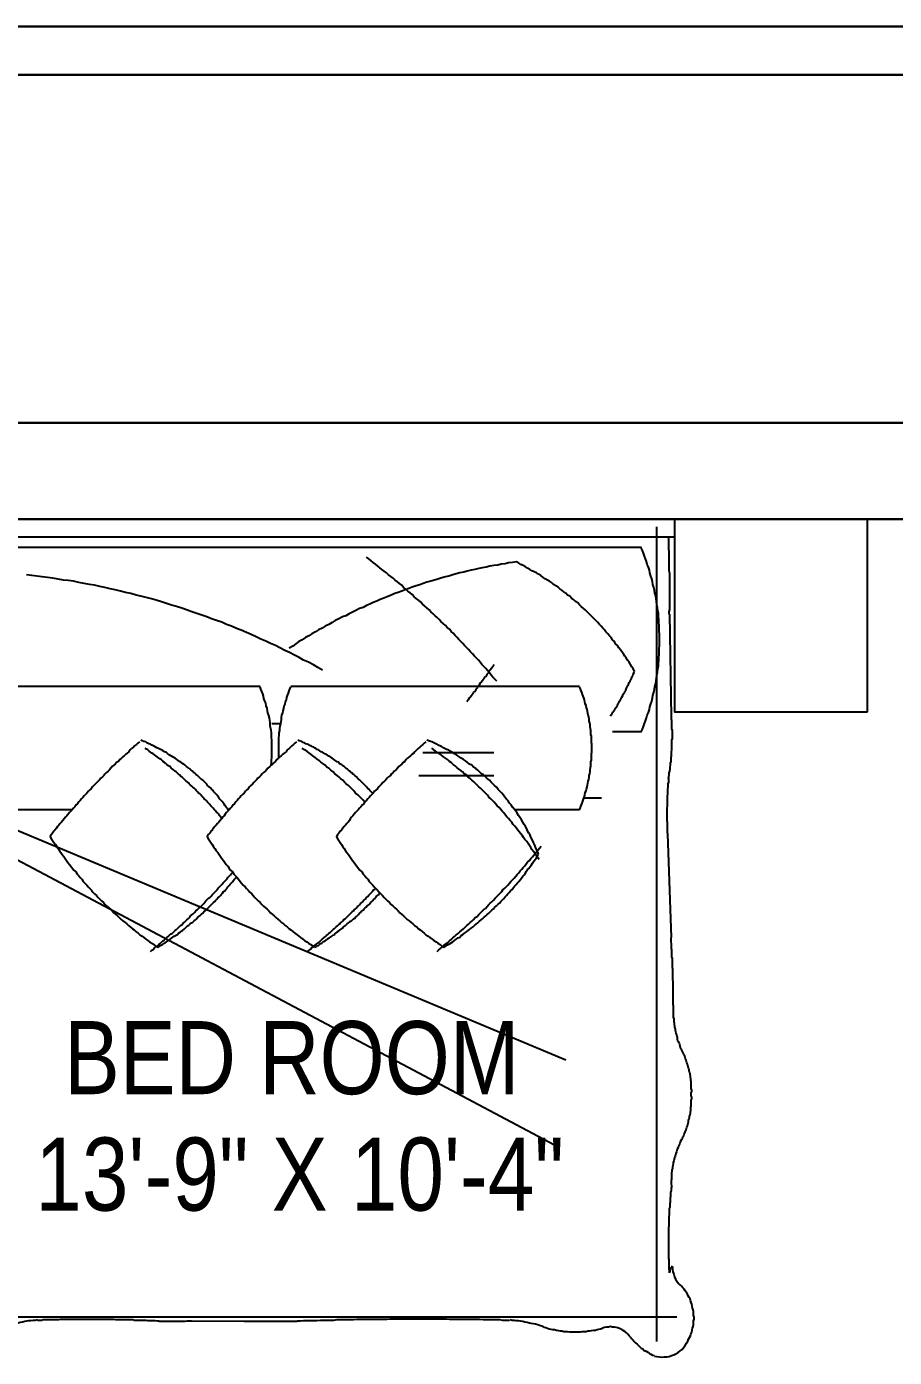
# Model space of a CAD drawing. Extents: x 187966 to 202201, y 659574 to 1343694.
# Drawn here: x 192798.8 to 192879.8, y 665298.1 to 665422.3 of the extents above; entities that cross this region are included whole.
import ezdxf

# ---------------------------------------------------------------- set-up
doc = ezdxf.new("R2010")
doc.units = 0
doc.header["$MEASUREMENT"] = 0
doc.layers.add('A-Wall', color=7, linetype='Continuous', lineweight=30)
doc.layers.add('Text', color=55, linetype='Continuous', lineweight=25)
doc.layers.add('FURN', color=250, linetype='Continuous')
doc.styles.get("Standard").update_dxf_attribs({"font": 'stylu.ttf', "height": 7})

# ---------------------------------------------------------------- blocks, each defined once
blk = doc.blocks.new('BD')
at = {"layer": 'FURN'}
for points in [[(165985.53, 672806.79), (165985.53, 672782.22), (165985.53, 672731.63)], [(166035.21, 672806.42), (166001.6, 672743.05)], [(166036.49, 672806.42), (166009.53, 672741.98)], [(166058.31, 672731.83), (166058.31, 672806.71), (166059.99, 672806.71), (166059.99, 672731.83), (166058.31, 672731.83)], [(166057.36, 672734.91), (166057.36, 672802.15)], [(166032.91, 672797.55), (166032.91, 672788.09)], [(166044.38, 672770.55), (166044.38, 672797.55)], [(165985.24, 672791.34), (165985.2, 672791.55), (165985.2, 672791.75), (165985.16, 672791.96), (165985.16, 672792.16), (165985.12, 672792.37), (165985.08, 672792.53), (165985.03, 672792.74), (165984.99, 672792.94), (165984.95, 672793.15), (165984.91, 672793.35), (165984.87, 672793.52), (165984.83, 672793.72), (165984.79, 672793.93), (165984.71, 672794.13), (165984.66, 672794.3), (165984.58, 672794.5)], [(166045.9, 672764.71), (166046.14, 672765.16), (166046.39, 672765.57), (166046.64, 672766.02), (166046.84, 672766.48), (166047.09, 672766.89), (166047.29, 672767.34), (166047.54, 672767.79), (166047.75, 672768.24), (166047.99, 672768.7), (166048.2, 672769.11), (166048.4, 672769.56), (166048.61, 672770.01), (166048.81, 672770.46), (166049.02, 672770.91), (166049.23, 672771.37), (166049.43, 672771.82), (166049.64, 672772.31), (166049.8, 672772.76), (166050.01, 672773.22), (166050.17, 672773.67), (166050.38, 672774.12), (166050.54, 672774.61), (166050.71, 672775.07), (166050.87, 672775.52), (166051.03, 672775.97), (166051.2, 672776.46), (166051.36, 672776.91), (166051.53, 672777.41), (166051.69, 672777.86), (166051.86, 672778.35), (166051.98, 672778.81), (166052.14, 672779.3), (166052.27, 672779.75), (166052.43, 672780.24), (166052.55, 672780.7), (166052.68, 672781.19), (166052.8, 672781.68), (166052.92, 672782.13), (166053.05, 672782.63), (166053.17, 672783.12), (166053.29, 672783.57), (166053.42, 672784.07), (166053.5, 672784.56), (166053.62, 672785.05), (166053.71, 672785.5), (166053.83, 672786), (166053.91, 672786.49), (166053.99, 672786.98), (166054.08, 672787.48), (166054.2, 672787.97), (166054.28, 672788.46), (166054.32, 672788.91), (166054.4, 672789.41), (166054.49, 672789.9), (166054.57, 672790.39), (166054.61, 672790.89), (166054.69, 672791.38), (166054.73, 672791.87), (166054.81, 672792.37)], [(165985.12, 672779.96), (165985.12, 672780.12), (165985.16, 672780.33), (165985.16, 672780.49), (165985.16, 672780.65), (165985.16, 672780.86), (165985.16, 672781.02), (165985.2, 672781.19), (165985.2, 672781.39), (165985.2, 672781.56), (165985.2, 672781.72), (165985.2, 672781.93), (165985.2, 672782.09), (165985.2, 672782.26), (165985.24, 672782.42), (165985.24, 672782.63), (165985.24, 672782.79), (165985.24, 672782.96), (165985.24, 672783.16), (165985.24, 672783.33), (165985.24, 672783.49), (165985.24, 672783.7), (165985.24, 672783.86), (165985.24, 672784.02), (165985.28, 672784.23), (165985.28, 672784.39), (165985.28, 672784.56), (165985.28, 672784.76), (165985.28, 672784.93), (165985.28, 672785.09), (165985.28, 672785.3), (165985.28, 672785.46), (165985.28, 672785.63), (165985.28, 672785.83), (165985.28, 672786), (165985.28, 672786.16), (165985.28, 672786.37), (165985.28, 672786.53), (165985.28, 672786.7), (165985.28, 672786.9), (165985.28, 672787.07), (165985.28, 672787.23), (165985.28, 672787.44), (165985.28, 672787.6), (165985.28, 672787.76), (165985.28, 672787.97), (165985.28, 672788.13), (165985.28, 672788.3), (165985.28, 672788.5), (165985.28, 672788.67), (165985.28, 672788.83), (165985.28, 672789.04), (165985.28, 672789.2), (165985.24, 672789.37), (165985.24, 672789.57), (165985.24, 672789.74), (165985.24, 672789.9), (165985.24, 672790.11), (165985.24, 672790.27), (165985.24, 672790.44), (165985.24, 672790.64), (165985.24, 672790.81), (165985.2, 672790.97), (165985.2, 672791.18), (165985.2, 672791.34)], [(166030.4, 672790.19), (166030.2, 672790.07), (166029.99, 672789.94), (166029.83, 672789.82), (166029.62, 672789.65), (166029.42, 672789.53), (166029.25, 672789.41), (166029.05, 672789.28), (166028.88, 672789.16), (166028.68, 672789.04), (166028.51, 672788.87), (166028.31, 672788.75), (166028.14, 672788.63), (166027.94, 672788.5), (166027.77, 672788.34), (166027.61, 672788.22), (166027.4, 672788.05), (166027.24, 672787.93), (166027.08, 672787.76), (166026.87, 672787.64), (166026.71, 672787.48), (166026.54, 672787.35), (166026.38, 672787.19), (166026.17, 672787.07), (166026.01, 672786.9), (166025.84, 672786.74), (166025.68, 672786.61), (166025.51, 672786.45), (166025.35, 672786.28), (166025.18, 672786.16), (166025.02, 672786), (166024.86, 672785.83), (166024.69, 672785.67), (166024.53, 672785.5), (166024.36, 672785.34), (166024.2, 672785.18), (166024.03, 672785.01), (166023.87, 672784.85), (166023.71, 672784.68), (166023.58, 672784.52), (166023.42, 672784.35), (166023.25, 672784.19), (166023.09, 672784.02), (166022.97, 672783.86), (166022.8, 672783.7), (166022.64, 672783.53), (166022.51, 672783.37), (166022.35, 672783.16), (166022.23, 672783), (166022.06, 672782.83), (166021.94, 672782.67), (166021.77, 672782.46), (166021.65, 672782.3), (166021.49, 672782.13), (166021.36, 672781.93), (166021.2, 672781.76), (166021.08, 672781.56), (166020.95, 672781.39), (166020.79, 672781.23), (166020.66, 672781.02), (166020.54, 672780.86), (166020.42, 672780.65), (166020.29, 672780.45), (166020.13, 672780.28), (166020.01, 672780.08)], [(166039.2, 672781.81), (166039.08, 672781.97), (166038.95, 672782.09), (166038.83, 672782.26), (166038.71, 672782.38), (166038.58, 672782.55), (166038.46, 672782.67), (166038.29, 672782.79), (166038.17, 672782.96), (166038.05, 672783.08), (166037.92, 672783.24), (166037.8, 672783.37), (166037.68, 672783.49), (166037.55, 672783.65), (166037.39, 672783.78), (166037.27, 672783.94), (166037.14, 672784.07), (166037.02, 672784.19), (166036.9, 672784.35), (166036.77, 672784.48), (166036.61, 672784.6), (166036.49, 672784.72), (166036.36, 672784.89), (166036.24, 672785.01), (166036.08, 672785.13), (166035.95, 672785.26), (166035.83, 672785.42), (166035.66, 672785.55), (166035.54, 672785.67), (166035.42, 672785.79), (166035.25, 672785.96), (166035.13, 672786.08), (166035.01, 672786.2), (166034.84, 672786.33), (166034.72, 672786.45), (166034.6, 672786.57), (166034.43, 672786.74), (166034.31, 672786.86), (166034.18, 672786.98), (166034.02, 672787.11), (166033.9, 672787.23), (166033.73, 672787.35), (166033.61, 672787.48), (166033.44, 672787.6), (166033.32, 672787.72), (166033.16, 672787.85), (166033.03, 672787.97), (166032.87, 672788.09), (166032.75, 672788.22), (166032.62, 672788.34), (166032.46, 672788.46), (166032.29, 672788.59), (166032.17, 672788.71), (166032.01, 672788.83), (166031.88, 672788.96), (166031.72, 672789.08), (166031.6, 672789.2), (166031.43, 672789.33), (166031.31, 672789.45), (166031.14, 672789.57), (166030.98, 672789.7), (166030.86, 672789.82), (166030.69, 672789.94), (166030.57, 672790.02), (166030.4, 672790.15)], [(166032.83, 672773.5), (166032.99, 672773.59), (166033.12, 672773.71), (166033.24, 672773.79), (166033.4, 672773.91), (166033.53, 672774), (166033.65, 672774.08), (166033.77, 672774.2), (166033.9, 672774.33), (166034.02, 672774.41), (166034.18, 672774.53), (166034.31, 672774.61), (166034.43, 672774.74), (166034.55, 672774.86), (166034.68, 672774.94), (166034.8, 672775.07), (166034.92, 672775.19), (166035.01, 672775.31), (166035.13, 672775.44), (166035.25, 672775.52), (166035.38, 672775.64), (166035.5, 672775.76), (166035.62, 672775.89), (166035.71, 672776.01), (166035.83, 672776.13), (166035.95, 672776.26), (166036.08, 672776.38), (166036.16, 672776.5), (166036.28, 672776.63), (166036.36, 672776.75), (166036.49, 672776.87), (166036.61, 672777), (166036.69, 672777.12), (166036.81, 672777.28), (166036.9, 672777.41), (166037.02, 672777.53), (166037.1, 672777.65), (166037.18, 672777.78), (166037.31, 672777.94), (166037.39, 672778.07), (166037.47, 672778.19), (166037.6, 672778.35), (166037.68, 672778.48), (166037.76, 672778.6), (166037.84, 672778.76), (166037.92, 672778.89), (166038.01, 672779.05), (166038.13, 672779.18), (166038.21, 672779.3), (166038.29, 672779.46), (166038.38, 672779.59), (166038.46, 672779.75), (166038.54, 672779.91), (166038.58, 672780.04), (166038.66, 672780.2), (166038.75, 672780.33), (166038.83, 672780.49), (166038.91, 672780.65), (166038.99, 672780.78), (166039.03, 672780.94), (166039.12, 672781.11), (166039.2, 672781.23), (166039.24, 672781.39), (166039.32, 672781.56), (166039.36, 672781.68)], [(166019.64, 672780.78), (166019.76, 672780.65), (166019.84, 672780.53), (166019.97, 672780.41), (166020.09, 672780.24), (166020.17, 672780.12), (166020.29, 672780), (166020.38, 672779.87), (166020.5, 672779.75), (166020.62, 672779.63), (166020.71, 672779.5), (166020.83, 672779.38), (166020.95, 672779.26), (166021.03, 672779.13), (166021.16, 672779.01), (166021.28, 672778.85), (166021.36, 672778.72), (166021.49, 672778.6), (166021.61, 672778.48), (166021.69, 672778.35), (166021.81, 672778.23), (166021.94, 672778.11), (166022.06, 672777.98), (166022.14, 672777.86), (166022.27, 672777.74), (166022.39, 672777.61), (166022.51, 672777.49), (166022.6, 672777.37), (166022.72, 672777.24), (166022.84, 672777.12), (166022.97, 672777.04), (166023.05, 672776.91), (166023.17, 672776.79), (166023.29, 672776.67), (166023.42, 672776.55), (166023.54, 672776.42), (166023.66, 672776.3), (166023.75, 672776.18), (166023.87, 672776.05), (166023.99, 672775.93), (166024.12, 672775.81), (166024.24, 672775.72), (166024.36, 672775.6), (166024.49, 672775.48), (166024.61, 672775.35), (166024.69, 672775.23), (166024.81, 672775.11), (166024.94, 672775.02), (166025.06, 672774.9), (166025.18, 672774.78), (166025.31, 672774.65), (166025.43, 672774.53), (166025.55, 672774.45), (166025.68, 672774.33), (166025.8, 672774.2), (166025.92, 672774.08), (166026.05, 672774), (166026.17, 672773.87), (166026.29, 672773.75), (166026.42, 672773.63), (166026.54, 672773.55), (166026.66, 672773.42), (166026.79, 672773.3), (166026.91, 672773.22), (166027.03, 672773.09)], [(166032.09, 672774.12), (166032.21, 672774.24), (166032.34, 672774.33), (166032.46, 672774.41), (166032.58, 672774.53), (166032.66, 672774.61), (166032.79, 672774.74), (166032.91, 672774.82), (166033.03, 672774.94), (166033.12, 672775.02), (166033.24, 672775.15), (166033.36, 672775.23), (166033.49, 672775.35), (166033.57, 672775.44), (166033.69, 672775.56), (166033.81, 672775.64), (166033.9, 672775.76), (166034.02, 672775.85), (166034.14, 672775.97), (166034.23, 672776.05), (166034.35, 672776.18), (166034.43, 672776.3), (166034.55, 672776.38), (166034.68, 672776.5), (166034.76, 672776.59), (166034.88, 672776.71), (166034.97, 672776.83), (166035.09, 672776.91), (166035.17, 672777.04), (166035.29, 672777.16), (166035.38, 672777.24), (166035.5, 672777.37), (166035.58, 672777.49), (166035.71, 672777.61), (166035.79, 672777.7), (166035.91, 672777.82), (166035.99, 672777.94), (166036.12, 672778.07), (166036.2, 672778.15), (166036.28, 672778.27), (166036.4, 672778.39), (166036.49, 672778.52), (166036.61, 672778.64), (166036.69, 672778.76), (166036.77, 672778.85), (166036.9, 672778.97), (166036.98, 672779.09), (166037.06, 672779.22), (166037.18, 672779.34), (166037.27, 672779.46), (166037.35, 672779.59), (166037.43, 672779.67), (166037.55, 672779.79), (166037.64, 672779.91), (166037.72, 672780.04), (166037.8, 672780.16), (166037.92, 672780.28), (166038.01, 672780.41), (166038.09, 672780.53), (166038.17, 672780.65), (166038.25, 672780.78), (166038.34, 672780.9), (166038.46, 672781.02), (166038.54, 672781.15), (166038.62, 672781.27)], [(165985.12, 672779.96), (165985.12, 672779.79), (165985.12, 672779.59), (165985.12, 672779.38), (165985.12, 672779.22), (165985.12, 672779.01), (165985.12, 672778.85), (165985.12, 672778.64), (165985.12, 672778.48), (165985.12, 672778.27), (165985.12, 672778.11), (165985.12, 672777.9), (165985.12, 672777.7), (165985.12, 672777.53), (165985.16, 672777.33), (165985.16, 672777.16), (165985.16, 672776.96)], [(166020.01, 672780.08), (166020.09, 672779.96), (166020.21, 672779.83), (166020.29, 672779.67), (166020.38, 672779.55), (166020.46, 672779.42), (166020.54, 672779.3), (166020.62, 672779.18), (166020.71, 672779.05), (166020.79, 672778.93), (166020.87, 672778.81), (166020.99, 672778.68), (166021.08, 672778.56), (166021.16, 672778.39), (166021.24, 672778.27), (166021.36, 672778.15), (166021.44, 672778.02), (166021.53, 672777.9), (166021.61, 672777.78), (166021.73, 672777.65), (166021.81, 672777.53), (166021.9, 672777.45), (166022.02, 672777.33), (166022.1, 672777.2), (166022.23, 672777.08), (166022.31, 672776.96), (166022.39, 672776.83), (166022.51, 672776.71), (166022.6, 672776.59), (166022.72, 672776.46), (166022.8, 672776.38), (166022.92, 672776.26), (166023.01, 672776.13), (166023.13, 672776.01), (166023.21, 672775.89), (166023.34, 672775.81), (166023.42, 672775.68), (166023.54, 672775.56), (166023.66, 672775.44), (166023.75, 672775.35), (166023.87, 672775.23), (166023.99, 672775.11), (166024.08, 672775.02), (166024.2, 672774.9), (166024.32, 672774.78), (166024.4, 672774.7), (166024.53, 672774.57), (166024.65, 672774.49), (166024.73, 672774.37), (166024.86, 672774.24), (166024.98, 672774.16), (166025.1, 672774.04), (166025.23, 672773.96), (166025.31, 672773.83), (166025.43, 672773.75), (166025.55, 672773.63), (166025.68, 672773.55), (166025.8, 672773.42), (166025.92, 672773.34), (166026.05, 672773.22), (166026.13, 672773.13), (166026.25, 672773.05), (166026.38, 672772.93), (166026.5, 672772.85), (166026.62, 672772.76)], [(165985.16, 672776.96), (165985.12, 672772.02), (165985.12, 672767.09)], [(166030.4, 672775.52), (166030.2, 672775.39), (166029.99, 672775.27), (166029.83, 672775.15), (166029.62, 672775.02), (166029.42, 672774.9), (166029.25, 672774.78), (166029.05, 672774.65), (166028.88, 672774.49), (166028.68, 672774.37), (166028.51, 672774.24), (166028.31, 672774.12), (166028.14, 672773.96), (166027.94, 672773.83), (166027.77, 672773.71), (166027.61, 672773.55), (166027.4, 672773.42), (166027.24, 672773.3), (166027.08, 672773.13), (166026.87, 672773.01), (166026.71, 672772.85), (166026.54, 672772.68), (166026.38, 672772.56), (166026.17, 672772.39), (166026.01, 672772.27), (166025.84, 672772.11), (166025.68, 672771.94), (166025.51, 672771.82), (166025.35, 672771.65), (166025.18, 672771.49), (166025.02, 672771.33), (166024.86, 672771.2), (166024.69, 672771.04), (166024.53, 672770.87), (166024.36, 672770.71), (166024.2, 672770.55), (166024.03, 672770.38), (166023.87, 672770.22), (166023.71, 672770.05), (166023.58, 672769.89), (166023.42, 672769.72), (166023.25, 672769.56), (166023.09, 672769.39), (166022.97, 672769.23), (166022.8, 672769.07), (166022.64, 672768.86), (166022.51, 672768.7), (166022.35, 672768.53), (166022.23, 672768.37), (166022.06, 672768.2), (166021.94, 672768), (166021.77, 672767.83), (166021.65, 672767.67), (166021.49, 672767.46), (166021.36, 672767.3), (166021.2, 672767.09), (166021.08, 672766.93), (166020.95, 672766.76), (166020.79, 672766.56), (166020.66, 672766.39), (166020.54, 672766.19), (166020.42, 672766.02), (166020.29, 672765.82), (166020.13, 672765.61), (166020.01, 672765.45)], [(166039.2, 672767.13), (166039.08, 672767.3), (166038.95, 672767.42), (166038.83, 672767.59), (166038.71, 672767.71), (166038.58, 672767.83), (166038.46, 672768), (166038.29, 672768.12), (166038.17, 672768.28), (166038.05, 672768.41), (166037.92, 672768.57), (166037.8, 672768.7), (166037.68, 672768.82), (166037.55, 672768.98), (166037.39, 672769.11), (166037.27, 672769.23), (166037.14, 672769.39), (166037.02, 672769.52), (166036.9, 672769.64), (166036.77, 672769.81), (166036.61, 672769.93), (166036.49, 672770.05), (166036.36, 672770.22), (166036.24, 672770.34), (166036.08, 672770.46), (166035.95, 672770.59), (166035.83, 672770.75), (166035.66, 672770.87), (166035.54, 672771), (166035.42, 672771.12), (166035.25, 672771.24), (166035.13, 672771.41), (166035.01, 672771.53), (166034.84, 672771.65), (166034.72, 672771.78), (166034.6, 672771.9), (166034.43, 672772.02), (166034.31, 672772.19), (166034.18, 672772.31), (166034.02, 672772.44), (166033.9, 672772.56), (166033.73, 672772.68), (166033.61, 672772.81), (166033.44, 672772.93), (166033.32, 672773.05), (166033.16, 672773.18), (166033.03, 672773.3), (166032.87, 672773.42), (166032.75, 672773.55), (166032.62, 672773.67), (166032.46, 672773.79), (166032.29, 672773.91), (166032.17, 672774.04), (166032.01, 672774.16), (166031.88, 672774.28), (166031.72, 672774.41), (166031.6, 672774.53), (166031.43, 672774.65), (166031.31, 672774.78), (166031.14, 672774.9), (166030.98, 672775.02), (166030.86, 672775.15), (166030.69, 672775.23), (166030.57, 672775.35), (166030.4, 672775.48)], [(166032.91, 672773.46), (166032.91, 672773.46)], [(166037.06, 672769.52), (166037.31, 672769.48), (166037.51, 672769.48), (166037.76, 672769.44), (166038.01, 672769.44), (166038.21, 672769.44), (166038.46, 672769.44), (166038.71, 672769.44), (166038.91, 672769.44), (166039.16, 672769.44), (166039.36, 672769.44), (166039.61, 672769.48), (166039.86, 672769.48), (166040.06, 672769.48), (166040.31, 672769.52), (166040.55, 672769.56), (166040.76, 672769.6), (166041.01, 672769.6), (166041.21, 672769.64), (166041.46, 672769.68), (166041.66, 672769.72), (166041.91, 672769.81), (166042.12, 672769.85), (166042.36, 672769.89), (166042.57, 672769.97), (166042.81, 672770.01), (166043.02, 672770.09), (166043.27, 672770.18), (166043.47, 672770.22), (166043.68, 672770.3), (166043.92, 672770.38), (166044.13, 672770.46), (166044.34, 672770.55)], [(166040.92, 672769.44), (166040.92, 672768.61)], [(166044.34, 672767.71), (166044.13, 672767.79), (166043.97, 672767.87), (166043.76, 672767.91), (166043.55, 672768), (166043.35, 672768.08), (166043.14, 672768.12), (166042.94, 672768.2), (166042.73, 672768.24), (166042.53, 672768.33), (166042.32, 672768.37), (166042.12, 672768.41), (166041.91, 672768.45), (166041.71, 672768.53), (166041.5, 672768.57), (166041.29, 672768.57), (166041.09, 672768.61), (166040.88, 672768.65), (166040.68, 672768.7), (166040.47, 672768.74), (166040.27, 672768.74), (166040.06, 672768.78), (166039.81, 672768.78), (166039.61, 672768.82), (166039.4, 672768.82), (166039.2, 672768.82), (166038.99, 672768.82), (166038.79, 672768.82), (166038.58, 672768.82), (166038.34, 672768.82), (166038.13, 672768.82), (166037.92, 672768.82), (166037.72, 672768.82)], [(165985.2, 672747.24), (165985.2, 672747.53), (165985.2, 672747.86), (165985.24, 672748.15), (165985.24, 672748.48), (165985.24, 672748.76), (165985.24, 672749.09), (165985.24, 672749.42), (165985.24, 672749.71), (165985.28, 672750.04), (165985.28, 672750.33), (165985.28, 672750.65), (165985.28, 672750.94), (165985.28, 672751.27), (165985.28, 672751.56), (165985.28, 672751.89), (165985.28, 672752.22), (165985.28, 672752.5), (165985.28, 672752.83), (165985.32, 672753.12), (165985.32, 672753.45), (165985.32, 672753.74), (165985.32, 672754.07), (165985.32, 672754.35), (165985.32, 672754.68), (165985.32, 672755.01), (165985.32, 672755.3), (165985.32, 672755.63), (165985.32, 672755.91), (165985.32, 672756.24), (165985.32, 672756.53), (165985.32, 672756.86), (165985.32, 672757.15), (165985.32, 672757.48), (165985.32, 672757.81), (165985.32, 672758.09), (165985.32, 672758.42), (165985.28, 672758.71), (165985.28, 672759.04), (165985.28, 672759.33), (165985.28, 672759.65), (165985.28, 672759.94), (165985.28, 672760.27), (165985.28, 672760.6), (165985.28, 672760.89), (165985.28, 672761.22), (165985.28, 672761.5), (165985.24, 672761.83), (165985.24, 672762.12), (165985.24, 672762.45), (165985.24, 672762.74), (165985.24, 672763.07), (165985.24, 672763.39), (165985.2, 672763.68), (165985.2, 672764.01), (165985.2, 672764.3), (165985.2, 672764.63), (165985.2, 672764.91), (165985.16, 672765.24), (165985.16, 672765.53), (165985.16, 672765.86), (165985.16, 672766.19), (165985.16, 672766.48), (165985.12, 672766.81), (165985.12, 672767.09)], [(166034.39, 672760.02), (166034.51, 672760.15), (166034.6, 672760.23), (166034.68, 672760.31), (166034.8, 672760.39), (166034.88, 672760.52), (166035.01, 672760.6), (166035.09, 672760.68), (166035.17, 672760.76), (166035.29, 672760.89), (166035.38, 672760.97), (166035.46, 672761.05), (166035.58, 672761.18), (166035.66, 672761.26), (166035.75, 672761.38), (166035.83, 672761.46), (166035.95, 672761.55), (166036.03, 672761.67), (166036.12, 672761.75), (166036.2, 672761.87), (166036.28, 672761.96), (166036.36, 672762.08), (166036.49, 672762.16), (166036.57, 672762.28), (166036.65, 672762.37), (166036.73, 672762.49), (166036.81, 672762.61), (166036.9, 672762.7), (166036.98, 672762.82), (166037.06, 672762.9), (166037.14, 672763.02), (166037.23, 672763.15), (166037.31, 672763.23), (166037.35, 672763.35), (166037.43, 672763.48), (166037.51, 672763.56), (166037.6, 672763.68), (166037.68, 672763.81), (166037.76, 672763.93), (166037.8, 672764.01), (166037.88, 672764.13), (166037.97, 672764.26), (166038.05, 672764.38), (166038.09, 672764.5), (166038.17, 672764.59), (166038.25, 672764.71), (166038.29, 672764.83), (166038.38, 672764.96), (166038.46, 672765.08), (166038.5, 672765.2), (166038.58, 672765.33), (166038.62, 672765.41), (166038.71, 672765.53), (166038.75, 672765.65), (166038.83, 672765.78), (166038.87, 672765.9), (166038.95, 672766.02), (166038.99, 672766.15), (166039.03, 672766.27), (166039.12, 672766.39), (166039.16, 672766.52), (166039.24, 672766.64), (166039.28, 672766.76), (166039.32, 672766.89), (166039.36, 672767.01)], [(166044.38, 672740.71), (166044.38, 672767.67)], [(166056.01, 672746.59), (166055.97, 672746.96), (166055.92, 672747.33), (166055.84, 672747.65), (166055.8, 672748.02), (166055.72, 672748.35), (166055.68, 672748.72), (166055.6, 672749.09), (166055.51, 672749.42), (166055.47, 672749.79), (166055.39, 672750.12), (166055.31, 672750.49), (166055.23, 672750.82), (166055.14, 672751.19), (166055.06, 672751.52), (166054.98, 672751.89), (166054.9, 672752.22), (166054.81, 672752.55), (166054.69, 672752.91), (166054.61, 672753.24), (166054.53, 672753.57), (166054.4, 672753.94), (166054.32, 672754.27), (166054.2, 672754.6), (166054.12, 672754.97), (166053.99, 672755.3), (166053.87, 672755.63), (166053.79, 672755.96), (166053.66, 672756.33), (166053.54, 672756.65), (166053.42, 672756.98), (166053.29, 672757.31), (166053.17, 672757.64), (166053.05, 672757.97), (166052.92, 672758.3), (166052.76, 672758.67), (166052.64, 672759), (166052.51, 672759.33), (166052.35, 672759.65), (166052.23, 672759.98), (166052.06, 672760.31), (166051.94, 672760.6), (166051.77, 672760.93), (166051.65, 672761.26), (166051.49, 672761.59), (166051.32, 672761.91), (166051.16, 672762.24), (166050.99, 672762.53), (166050.87, 672762.86), (166050.71, 672763.19), (166050.54, 672763.52), (166050.34, 672763.81), (166050.17, 672764.13), (166050.01, 672764.46), (166049.84, 672764.75), (166049.68, 672765.08), (166049.47, 672765.37), (166049.31, 672765.7), (166049.1, 672765.98), (166048.94, 672766.31), (166048.73, 672766.6), (166048.57, 672766.93), (166048.36, 672767.22), (166048.16, 672767.5), (166047.95, 672767.83)], [(166019.64, 672766.11), (166019.72, 672765.98), (166019.8, 672765.9), (166019.88, 672765.78), (166020.01, 672765.7), (166020.09, 672765.57), (166020.17, 672765.49), (166020.25, 672765.37), (166020.34, 672765.24), (166020.42, 672765.16), (166020.5, 672765.04), (166020.58, 672764.96), (166020.71, 672764.83), (166020.79, 672764.75), (166020.87, 672764.63), (166020.95, 672764.55), (166021.03, 672764.42), (166021.12, 672764.34), (166021.24, 672764.22), (166021.32, 672764.13), (166021.4, 672764.01), (166021.49, 672763.93), (166021.57, 672763.85), (166021.69, 672763.72), (166021.77, 672763.64), (166021.86, 672763.52), (166021.94, 672763.44), (166022.02, 672763.31), (166022.14, 672763.23), (166022.23, 672763.11), (166022.31, 672763.02), (166022.39, 672762.94), (166022.51, 672762.82), (166022.6, 672762.74), (166022.68, 672762.61), (166022.76, 672762.53), (166022.88, 672762.41), (166022.97, 672762.33), (166023.05, 672762.24), (166023.17, 672762.12), (166023.25, 672762.04), (166023.34, 672761.96), (166023.42, 672761.83), (166023.54, 672761.75), (166023.62, 672761.63), (166023.71, 672761.55), (166023.83, 672761.46), (166023.91, 672761.34), (166023.99, 672761.26), (166024.12, 672761.18), (166024.2, 672761.05), (166024.28, 672760.97), (166024.4, 672760.89), (166024.49, 672760.76), (166024.57, 672760.68), (166024.69, 672760.6), (166024.77, 672760.48), (166024.9, 672760.39), (166024.98, 672760.31), (166025.06, 672760.23), (166025.18, 672760.11), (166025.27, 672760.02), (166025.39, 672759.94), (166025.47, 672759.82), (166025.55, 672759.74)], [(166020.01, 672765.41), (166020.09, 672765.28), (166020.17, 672765.2), (166020.21, 672765.08), (166020.29, 672765), (166020.38, 672764.87), (166020.42, 672764.79), (166020.5, 672764.67), (166020.58, 672764.59), (166020.62, 672764.46), (166020.71, 672764.38), (166020.79, 672764.26), (166020.87, 672764.18), (166020.91, 672764.05), (166020.99, 672763.97), (166021.08, 672763.85), (166021.16, 672763.76), (166021.2, 672763.64), (166021.28, 672763.56), (166021.36, 672763.48), (166021.44, 672763.35), (166021.53, 672763.27), (166021.61, 672763.15), (166021.65, 672763.07), (166021.73, 672762.98), (166021.81, 672762.86), (166021.9, 672762.78), (166021.98, 672762.7), (166022.06, 672762.57), (166022.14, 672762.49), (166022.23, 672762.41), (166022.31, 672762.28), (166022.39, 672762.2), (166022.47, 672762.12), (166022.51, 672762), (166022.6, 672761.91), (166022.68, 672761.83), (166022.76, 672761.71), (166022.84, 672761.63), (166022.92, 672761.55), (166023.01, 672761.46), (166023.09, 672761.34), (166023.21, 672761.26), (166023.29, 672761.18), (166023.38, 672761.09), (166023.46, 672761.01), (166023.54, 672760.89), (166023.62, 672760.81), (166023.71, 672760.72), (166023.79, 672760.64), (166023.87, 672760.56), (166023.95, 672760.44), (166024.03, 672760.35), (166024.16, 672760.27), (166024.24, 672760.19), (166024.32, 672760.11), (166024.4, 672760.02), (166024.49, 672759.94), (166024.57, 672759.86), (166024.69, 672759.78), (166024.77, 672759.7), (166024.86, 672759.57), (166024.94, 672759.49), (166025.02, 672759.41), (166025.14, 672759.33)], [(166033.57, 672760.76), (166033.77, 672760.93), (166033.94, 672761.09), (166034.1, 672761.26), (166034.27, 672761.42), (166034.43, 672761.63), (166034.64, 672761.79), (166034.8, 672761.96), (166034.97, 672762.12), (166035.13, 672762.28), (166035.29, 672762.49), (166035.46, 672762.65), (166035.62, 672762.82), (166035.79, 672763.02), (166035.95, 672763.19), (166036.08, 672763.35), (166036.24, 672763.56), (166036.4, 672763.72), (166036.57, 672763.93), (166036.73, 672764.09), (166036.86, 672764.3), (166037.02, 672764.46), (166037.18, 672764.67), (166037.31, 672764.87), (166037.47, 672765.04), (166037.64, 672765.24), (166037.76, 672765.41), (166037.92, 672765.61), (166038.05, 672765.82), (166038.21, 672766.02), (166038.34, 672766.19), (166038.46, 672766.39), (166038.62, 672766.6)], [(166030.4, 672763.44), (166030.2, 672763.31), (166029.99, 672763.19), (166029.83, 672763.07), (166029.62, 672762.94), (166029.42, 672762.82), (166029.25, 672762.7), (166029.05, 672762.57), (166028.88, 672762.45), (166028.68, 672762.28), (166028.51, 672762.16), (166028.31, 672762.04), (166028.14, 672761.91), (166027.94, 672761.75), (166027.77, 672761.63), (166027.61, 672761.5), (166027.4, 672761.34), (166027.24, 672761.22), (166027.08, 672761.05), (166026.87, 672760.93), (166026.71, 672760.76), (166026.54, 672760.64), (166026.38, 672760.48), (166026.17, 672760.35), (166026.01, 672760.19), (166025.84, 672760.02), (166025.68, 672759.9), (166025.51, 672759.74), (166025.35, 672759.57), (166025.18, 672759.41), (166025.02, 672759.28), (166024.86, 672759.12), (166024.69, 672758.96), (166024.53, 672758.79), (166024.36, 672758.63), (166024.2, 672758.46), (166024.03, 672758.3), (166023.87, 672758.13), (166023.71, 672757.97), (166023.58, 672757.81), (166023.42, 672757.64), (166023.25, 672757.48), (166023.09, 672757.31), (166022.97, 672757.15), (166022.8, 672756.98), (166022.64, 672756.82), (166022.51, 672756.61), (166022.35, 672756.45), (166022.23, 672756.28), (166022.06, 672756.12), (166021.94, 672755.91), (166021.77, 672755.75), (166021.65, 672755.59), (166021.49, 672755.38), (166021.36, 672755.22), (166021.2, 672755.05), (166021.08, 672754.85), (166020.95, 672754.68), (166020.79, 672754.48), (166020.66, 672754.31), (166020.54, 672754.11), (166020.42, 672753.94), (166020.29, 672753.74), (166020.13, 672753.57), (166020.01, 672753.37)], [(166039.2, 672755.05), (166039.08, 672755.22), (166038.95, 672755.34), (166038.83, 672755.5), (166038.71, 672755.63), (166038.58, 672755.79), (166038.46, 672755.91), (166038.29, 672756.08), (166038.17, 672756.2), (166038.05, 672756.33), (166037.92, 672756.49), (166037.8, 672756.61), (166037.68, 672756.78), (166037.55, 672756.9), (166037.39, 672757.02), (166037.27, 672757.19), (166037.14, 672757.31), (166037.02, 672757.44), (166036.9, 672757.6), (166036.77, 672757.72), (166036.61, 672757.85), (166036.49, 672758.01), (166036.36, 672758.13), (166036.24, 672758.26), (166036.08, 672758.38), (166035.95, 672758.55), (166035.83, 672758.67), (166035.66, 672758.79), (166035.54, 672758.91), (166035.42, 672759.08), (166035.25, 672759.2), (166035.13, 672759.33), (166035.01, 672759.45), (166034.84, 672759.57), (166034.72, 672759.7), (166034.6, 672759.86), (166034.43, 672759.98), (166034.31, 672760.11), (166034.18, 672760.23), (166034.02, 672760.35), (166033.9, 672760.48), (166033.73, 672760.6), (166033.61, 672760.72), (166033.44, 672760.85), (166033.32, 672760.97), (166033.16, 672761.13), (166033.03, 672761.26), (166032.87, 672761.38), (166032.75, 672761.5), (166032.62, 672761.63), (166032.46, 672761.75), (166032.29, 672761.87), (166032.17, 672762), (166032.01, 672762.12), (166031.88, 672762.2), (166031.72, 672762.33), (166031.6, 672762.45), (166031.43, 672762.57), (166031.31, 672762.7), (166031.14, 672762.82), (166030.98, 672762.94), (166030.86, 672763.07), (166030.69, 672763.19), (166030.57, 672763.31), (166030.4, 672763.39)], [(166044.87, 672748.44), (166045.03, 672748.6), (166045.24, 672748.81), (166045.44, 672748.97), (166045.65, 672749.13), (166045.86, 672749.3), (166046.06, 672749.46), (166046.27, 672749.67), (166046.43, 672749.83), (166046.64, 672750), (166046.84, 672750.16), (166047.05, 672750.37), (166047.21, 672750.53), (166047.42, 672750.7), (166047.62, 672750.9), (166047.83, 672751.07), (166047.99, 672751.23), (166048.2, 672751.44), (166048.4, 672751.6), (166048.57, 672751.81), (166048.77, 672751.97), (166048.94, 672752.13), (166049.14, 672752.34), (166049.35, 672752.5), (166049.51, 672752.71), (166049.72, 672752.87), (166049.88, 672753.08), (166050.09, 672753.24), (166050.25, 672753.45), (166050.46, 672753.65), (166050.62, 672753.82), (166050.83, 672754.02), (166050.99, 672754.19), (166051.16, 672754.39), (166051.36, 672754.6), (166051.53, 672754.76), (166051.73, 672754.97), (166051.9, 672755.18), (166052.06, 672755.38), (166052.27, 672755.55), (166052.43, 672755.75), (166052.6, 672755.96), (166052.76, 672756.16), (166052.97, 672756.33), (166053.13, 672756.53), (166053.29, 672756.74), (166053.46, 672756.94), (166053.62, 672757.15), (166053.83, 672757.31), (166053.99, 672757.52), (166054.16, 672757.72), (166054.32, 672757.93), (166054.49, 672758.13), (166054.65, 672758.34), (166054.81, 672758.55), (166054.98, 672758.75), (166055.14, 672758.96), (166055.31, 672759.16), (166055.47, 672759.37), (166055.64, 672759.57), (166055.8, 672759.78), (166055.97, 672759.98), (166056.13, 672760.19), (166056.29, 672760.39), (166056.46, 672760.6)], [(166036.08, 672755.71), (166036.08, 672748.72)], [(166028.23, 672744.49), (166028.39, 672744.61), (166028.6, 672744.74), (166028.76, 672744.86), (166028.97, 672745.02), (166029.17, 672745.15), (166029.34, 672745.27), (166029.54, 672745.39), (166029.71, 672745.52), (166029.91, 672745.64), (166030.08, 672745.81), (166030.28, 672745.93), (166030.44, 672746.05), (166030.65, 672746.22), (166030.81, 672746.34), (166030.98, 672746.46), (166031.18, 672746.63), (166031.35, 672746.75), (166031.51, 672746.91), (166031.72, 672747.04), (166031.88, 672747.2), (166032.05, 672747.33), (166032.21, 672747.49), (166032.38, 672747.61), (166032.58, 672747.78), (166032.75, 672747.94), (166032.91, 672748.07), (166033.08, 672748.23), (166033.24, 672748.39), (166033.4, 672748.52), (166033.57, 672748.68), (166033.73, 672748.85), (166033.9, 672749.01), (166034.06, 672749.18), (166034.23, 672749.3), (166034.39, 672749.46), (166034.55, 672749.63), (166034.72, 672749.79), (166034.88, 672749.96), (166035.01, 672750.12), (166035.17, 672750.28), (166035.34, 672750.45), (166035.5, 672750.61), (166035.62, 672750.78), (166035.79, 672750.94), (166035.95, 672751.15), (166036.12, 672751.31), (166036.24, 672751.48), (166036.4, 672751.64), (166036.53, 672751.81), (166036.69, 672752.01), (166036.81, 672752.18), (166036.98, 672752.34), (166037.1, 672752.5), (166037.27, 672752.71), (166037.39, 672752.87), (166037.55, 672753.04), (166037.68, 672753.24), (166037.8, 672753.41), (166037.97, 672753.61), (166038.09, 672753.78), (166038.21, 672753.98), (166038.34, 672754.15), (166038.5, 672754.35), (166038.62, 672754.52)], [(166028.72, 672744.53), (166028.92, 672744.61), (166029.17, 672744.74), (166029.38, 672744.82), (166029.58, 672744.9), (166029.83, 672745.02), (166030.03, 672745.11), (166030.24, 672745.23), (166030.49, 672745.31), (166030.69, 672745.44), (166030.9, 672745.56), (166031.1, 672745.64), (166031.31, 672745.76), (166031.51, 672745.89), (166031.72, 672746.01), (166031.92, 672746.13), (166032.13, 672746.26), (166032.34, 672746.42), (166032.54, 672746.55), (166032.75, 672746.67), (166032.91, 672746.79), (166033.12, 672746.96), (166033.32, 672747.08), (166033.49, 672747.24), (166033.69, 672747.37), (166033.86, 672747.53), (166034.06, 672747.7), (166034.23, 672747.82), (166034.43, 672747.98), (166034.6, 672748.15), (166034.76, 672748.31), (166034.97, 672748.48), (166035.13, 672748.64), (166035.29, 672748.81), (166035.46, 672748.97), (166035.62, 672749.13), (166035.79, 672749.34), (166035.95, 672749.5), (166036.12, 672749.67), (166036.24, 672749.87), (166036.4, 672750.04), (166036.57, 672750.2), (166036.73, 672750.41), (166036.86, 672750.61), (166037.02, 672750.78), (166037.14, 672750.98), (166037.31, 672751.19), (166037.43, 672751.35), (166037.55, 672751.56), (166037.68, 672751.76), (166037.84, 672751.97), (166037.97, 672752.18), (166038.09, 672752.38), (166038.21, 672752.59), (166038.34, 672752.79), (166038.46, 672753), (166038.54, 672753.2), (166038.66, 672753.41), (166038.79, 672753.61), (166038.87, 672753.86), (166038.99, 672754.07), (166039.08, 672754.27), (166039.2, 672754.52), (166039.28, 672754.72), (166039.36, 672754.97)], [(166038.21, 672755.34), (166038.21, 672748.72)], [(166019.64, 672754.02), (166019.8, 672753.86), (166019.92, 672753.7), (166020.05, 672753.53), (166020.21, 672753.37), (166020.34, 672753.2), (166020.46, 672753.04), (166020.62, 672752.87), (166020.75, 672752.71), (166020.91, 672752.55), (166021.03, 672752.38), (166021.2, 672752.22), (166021.32, 672752.05), (166021.49, 672751.89), (166021.61, 672751.72), (166021.77, 672751.56), (166021.9, 672751.39), (166022.06, 672751.23), (166022.18, 672751.07), (166022.35, 672750.94), (166022.47, 672750.78), (166022.64, 672750.61), (166022.8, 672750.45), (166022.92, 672750.28), (166023.09, 672750.12), (166023.21, 672750), (166023.38, 672749.83), (166023.54, 672749.67), (166023.66, 672749.5), (166023.83, 672749.34), (166023.99, 672749.22), (166024.16, 672749.05), (166024.28, 672748.89), (166024.44, 672748.76), (166024.61, 672748.6), (166024.77, 672748.44), (166024.9, 672748.31), (166025.06, 672748.15), (166025.23, 672747.98), (166025.39, 672747.86), (166025.55, 672747.7), (166025.72, 672747.53), (166025.84, 672747.41), (166026.01, 672747.24), (166026.17, 672747.12), (166026.34, 672746.96), (166026.5, 672746.83), (166026.66, 672746.67), (166026.83, 672746.55), (166026.99, 672746.38), (166027.16, 672746.26), (166027.32, 672746.09), (166027.49, 672745.97), (166027.65, 672745.81), (166027.81, 672745.68), (166027.98, 672745.56), (166028.14, 672745.39), (166028.31, 672745.27), (166028.47, 672745.11), (166028.64, 672744.98), (166028.8, 672744.86), (166028.97, 672744.7), (166029.13, 672744.57), (166029.29, 672744.45), (166029.46, 672744.28)], [(166020.01, 672753.37), (166020.13, 672753.2), (166020.25, 672753.04), (166020.34, 672752.87), (166020.46, 672752.71), (166020.54, 672752.55), (166020.66, 672752.38), (166020.79, 672752.22), (166020.91, 672752.05), (166020.99, 672751.89), (166021.12, 672751.76), (166021.24, 672751.6), (166021.36, 672751.44), (166021.49, 672751.27), (166021.61, 672751.11), (166021.69, 672750.98), (166021.81, 672750.82), (166021.94, 672750.65), (166022.06, 672750.53), (166022.18, 672750.37), (166022.31, 672750.2), (166022.43, 672750.08), (166022.6, 672749.91), (166022.72, 672749.75), (166022.84, 672749.63), (166022.97, 672749.46), (166023.09, 672749.34), (166023.21, 672749.18), (166023.34, 672749.05), (166023.5, 672748.89), (166023.62, 672748.76), (166023.75, 672748.64), (166023.91, 672748.48), (166024.03, 672748.35), (166024.16, 672748.19), (166024.32, 672748.07), (166024.44, 672747.94), (166024.57, 672747.82), (166024.73, 672747.65), (166024.86, 672747.53), (166025.02, 672747.41), (166025.14, 672747.28), (166025.31, 672747.16), (166025.43, 672747), (166025.6, 672746.87), (166025.76, 672746.75), (166025.88, 672746.63), (166026.05, 672746.5), (166026.17, 672746.38), (166026.34, 672746.26), (166026.5, 672746.13), (166026.66, 672746.01), (166026.79, 672745.89), (166026.95, 672745.76), (166027.12, 672745.68), (166027.28, 672745.56), (166027.4, 672745.44), (166027.57, 672745.31), (166027.73, 672745.19), (166027.9, 672745.11), (166028.06, 672744.98), (166028.23, 672744.86), (166028.39, 672744.74), (166028.55, 672744.65), (166028.72, 672744.53)], [(166042.98, 672751.23), (166043.1, 672751.15), (166043.18, 672751.07), (166043.31, 672750.98), (166043.39, 672750.9), (166043.51, 672750.82), (166043.64, 672750.74), (166043.72, 672750.65), (166043.84, 672750.57), (166043.92, 672750.49), (166044.05, 672750.41), (166044.17, 672750.33), (166044.25, 672750.24), (166044.38, 672750.2), (166044.46, 672750.12), (166044.58, 672750.04), (166044.71, 672749.96), (166044.79, 672749.87), (166044.91, 672749.79), (166045.03, 672749.71), (166045.12, 672749.63), (166045.24, 672749.55), (166045.32, 672749.46), (166045.44, 672749.38), (166045.57, 672749.3), (166045.65, 672749.22), (166045.77, 672749.18), (166045.9, 672749.09), (166045.98, 672749.01), (166046.1, 672748.93), (166046.23, 672748.85), (166046.31, 672748.76), (166046.43, 672748.68)], [(165984.58, 672744.04), (165984.66, 672744.24), (165984.71, 672744.45), (165984.79, 672744.61), (165984.83, 672744.82), (165984.87, 672745.02), (165984.91, 672745.23), (165984.95, 672745.39), (165984.99, 672745.6), (165985.03, 672745.81), (165985.08, 672746.01), (165985.12, 672746.22), (165985.16, 672746.42), (165985.16, 672746.63), (165985.2, 672746.79), (165985.2, 672747), (165985.24, 672747.2)], [(166032.91, 672746.75), (166032.91, 672740.71)], [(166045.81, 672735.57), (166046.02, 672735.7), (166046.23, 672735.82), (166046.43, 672735.94), (166046.64, 672736.07), (166046.84, 672736.23), (166047.05, 672736.35), (166047.21, 672736.48), (166047.42, 672736.6), (166047.62, 672736.76), (166047.79, 672736.89), (166047.99, 672737.05), (166048.2, 672737.18), (166048.36, 672737.34), (166048.57, 672737.46), (166048.73, 672737.63), (166048.94, 672737.75), (166049.1, 672737.91), (166049.31, 672738.08), (166049.47, 672738.24), (166049.68, 672738.37), (166049.84, 672738.53), (166050.01, 672738.7), (166050.17, 672738.86), (166050.38, 672739.02), (166050.54, 672739.19), (166050.71, 672739.35), (166050.87, 672739.52), (166051.03, 672739.68), (166051.2, 672739.85), (166051.36, 672740.01), (166051.53, 672740.18), (166051.69, 672740.38), (166051.86, 672740.55), (166052.02, 672740.71), (166052.18, 672740.87), (166052.31, 672741.08), (166052.47, 672741.24), (166052.64, 672741.45), (166052.8, 672741.61), (166052.92, 672741.82), (166053.09, 672741.98), (166053.21, 672742.19), (166053.38, 672742.35), (166053.5, 672742.56), (166053.66, 672742.72), (166053.79, 672742.93), (166053.91, 672743.13), (166054.08, 672743.34), (166054.2, 672743.5), (166054.32, 672743.71), (166054.44, 672743.91), (166054.57, 672744.12), (166054.73, 672744.33), (166054.86, 672744.53), (166054.98, 672744.74), (166055.1, 672744.94), (166055.18, 672745.15), (166055.31, 672745.35), (166055.43, 672745.56), (166055.55, 672745.76), (166055.68, 672745.97), (166055.76, 672746.18), (166055.88, 672746.38), (166056.01, 672746.59)], [(165984.58, 672744.04), (165984.54, 672743.87), (165984.46, 672743.71), (165984.42, 672743.55), (165984.38, 672743.38), (165984.34, 672743.22), (165984.34, 672743.05), (165984.29, 672742.85), (165984.25, 672742.68), (165984.21, 672742.52), (165984.21, 672742.35), (165984.17, 672742.19), (165984.17, 672741.98), (165984.17, 672741.82), (165984.13, 672741.65), (165984.13, 672741.49), (165984.13, 672741.33), (165984.13, 672741.12), (165984.13, 672740.96), (165984.13, 672740.79), (165984.13, 672740.63), (165984.17, 672740.46), (165984.17, 672740.26), (165984.17, 672740.09), (165984.21, 672739.93), (165984.21, 672739.76), (165984.25, 672739.6), (165984.29, 672739.39), (165984.29, 672739.23), (165984.34, 672739.07), (165984.38, 672738.9), (165984.42, 672738.74), (165984.46, 672738.57)], [(166032.87, 672740.71), (166033.08, 672740.63), (166033.24, 672740.59), (166033.4, 672740.5), (166033.57, 672740.42), (166033.77, 672740.38), (166033.94, 672740.3), (166034.1, 672740.26), (166034.27, 672740.22), (166034.47, 672740.18), (166034.64, 672740.09), (166034.8, 672740.05), (166035.01, 672740.01), (166035.17, 672739.97), (166035.34, 672739.93), (166035.54, 672739.89), (166035.71, 672739.85), (166035.91, 672739.81), (166036.08, 672739.81), (166036.24, 672739.76), (166036.44, 672739.72), (166036.61, 672739.72), (166036.81, 672739.68), (166036.98, 672739.64), (166037.14, 672739.64), (166037.35, 672739.64), (166037.51, 672739.6), (166037.72, 672739.6), (166037.88, 672739.6), (166038.09, 672739.6), (166038.25, 672739.56), (166038.42, 672739.56), (166038.62, 672739.56), (166038.79, 672739.56), (166038.99, 672739.56), (166039.16, 672739.6), (166039.36, 672739.6), (166039.53, 672739.6), (166039.73, 672739.6), (166039.9, 672739.64), (166040.06, 672739.64), (166040.27, 672739.64), (166040.43, 672739.68), (166040.64, 672739.72), (166040.8, 672739.72), (166040.97, 672739.76), (166041.17, 672739.81), (166041.34, 672739.81), (166041.54, 672739.85), (166041.71, 672739.89), (166041.87, 672739.93), (166042.08, 672739.97), (166042.24, 672740.01), (166042.4, 672740.05), (166042.61, 672740.09), (166042.77, 672740.18), (166042.94, 672740.22), (166043.14, 672740.26), (166043.31, 672740.3), (166043.47, 672740.38), (166043.64, 672740.42), (166043.84, 672740.5), (166044.01, 672740.59), (166044.17, 672740.63), (166044.34, 672740.71)], [(166033.94, 672738.65), (166033.94, 672740.3)], [(165983.64, 672735.94), (165983.76, 672736.07), (165983.92, 672736.19), (165984.05, 672736.31), (165984.17, 672736.48), (165984.25, 672736.64), (165984.34, 672736.76), (165984.42, 672736.93), (165984.5, 672737.13), (165984.54, 672737.3), (165984.58, 672737.46), (165984.58, 672737.67), (165984.62, 672737.83), (165984.58, 672738), (165984.58, 672738.2), (165984.54, 672738.37), (165984.46, 672738.57)], [(166040.18, 672737.63), (166040.18, 672734.91)], [(166041.62, 672737.83), (166041.75, 672737.75), (166041.87, 672737.67), (166041.99, 672737.59), (166042.12, 672737.5), (166042.24, 672737.42), (166042.36, 672737.34), (166042.49, 672737.26), (166042.61, 672737.18), (166042.77, 672737.13), (166042.9, 672737.05), (166043.02, 672736.97), (166043.14, 672736.89), (166043.27, 672736.81), (166043.39, 672736.76), (166043.55, 672736.68), (166043.68, 672736.6), (166043.8, 672736.52), (166043.92, 672736.48), (166044.05, 672736.39), (166044.21, 672736.31), (166044.34, 672736.27), (166044.46, 672736.19), (166044.58, 672736.15), (166044.75, 672736.07), (166044.87, 672735.98), (166044.99, 672735.94), (166045.12, 672735.86), (166045.28, 672735.82), (166045.4, 672735.74), (166045.53, 672735.7), (166045.69, 672735.61), (166045.81, 672735.57)], [(165983.64, 672735.94), (165983.47, 672735.82), (165983.35, 672735.7), (165983.23, 672735.61), (165983.1, 672735.49), (165982.98, 672735.33), (165982.86, 672735.2), (165982.73, 672735.08), (165982.61, 672734.96), (165982.53, 672734.79), (165982.4, 672734.67), (165982.32, 672734.5), (165982.24, 672734.34), (165982.12, 672734.18), (165982.03, 672734.05), (165981.95, 672733.89), (165981.91, 672733.72)], [(166040.14, 672734.96), (166040.39, 672734.83), (166040.64, 672734.75), (166040.92, 672734.63), (166041.17, 672734.55), (166041.46, 672734.46), (166041.71, 672734.38), (166041.95, 672734.26), (166042.24, 672734.18), (166042.49, 672734.13), (166042.77, 672734.05), (166043.02, 672733.97), (166043.31, 672733.89), (166043.55, 672733.85), (166043.84, 672733.76), (166044.09, 672733.72), (166044.38, 672733.68), (166044.66, 672733.6), (166044.91, 672733.56), (166045.2, 672733.52), (166045.44, 672733.48), (166045.73, 672733.44), (166046.02, 672733.39), (166046.27, 672733.35), (166046.55, 672733.35), (166046.8, 672733.31), (166047.09, 672733.31), (166047.38, 672733.27), (166047.62, 672733.27), (166047.91, 672733.27), (166048.2, 672733.23), (166048.44, 672733.23), (166048.73, 672733.23), (166049.02, 672733.23), (166049.27, 672733.23), (166049.55, 672733.27), (166049.84, 672733.27), (166050.09, 672733.27), (166050.38, 672733.31), (166050.66, 672733.31), (166050.91, 672733.35), (166051.2, 672733.35), (166051.49, 672733.39), (166051.73, 672733.44), (166052.02, 672733.48), (166052.31, 672733.52), (166052.55, 672733.56), (166052.84, 672733.6), (166053.09, 672733.68), (166053.38, 672733.72), (166053.62, 672733.76), (166053.91, 672733.85), (166054.16, 672733.89), (166054.44, 672733.97), (166054.69, 672734.05), (166054.98, 672734.13), (166055.23, 672734.18), (166055.51, 672734.26), (166055.76, 672734.38), (166056.05, 672734.46), (166056.29, 672734.55), (166056.54, 672734.63), (166056.83, 672734.75), (166057.08, 672734.83), (166057.32, 672734.96)], [(165981.87, 672733.72), (165981.83, 672733.48), (165981.79, 672733.23), (165981.75, 672733.02), (165981.79, 672732.78), (165981.79, 672732.57), (165981.83, 672732.33), (165981.91, 672732.12), (165981.99, 672731.91), (165982.08, 672731.71), (165982.2, 672731.5), (165982.36, 672731.3), (165982.49, 672731.13), (165982.69, 672730.97), (165982.86, 672730.85), (165983.06, 672730.72), (165983.27, 672730.6)], [(166059.29, 672733.52), (165983.23, 672733.52)], [(165990.21, 672732.04), (165989.97, 672732.04), (165989.72, 672732), (165989.51, 672731.91), (165989.27, 672731.83), (165989.06, 672731.75), (165988.86, 672731.63), (165988.65, 672731.46), (165988.49, 672731.3)], [(165997.65, 672732.12), (165997.53, 672732.16), (165997.4, 672732.16), (165997.28, 672732.16), (165997.16, 672732.2), (165997.03, 672732.2), (165996.91, 672732.2), (165996.75, 672732.2), (165996.62, 672732.24), (165996.5, 672732.24), (165996.38, 672732.24), (165996.25, 672732.24), (165996.13, 672732.28), (165996.01, 672732.28), (165995.88, 672732.28), (165995.76, 672732.28), (165995.64, 672732.33), (165995.51, 672732.33), (165995.39, 672732.33), (165995.27, 672732.33), (165995.14, 672732.33), (165995.02, 672732.33), (165994.9, 672732.37), (165994.77, 672732.37), (165994.65, 672732.37), (165994.53, 672732.37), (165994.4, 672732.37), (165994.28, 672732.37), (165994.12, 672732.37), (165993.99, 672732.37), (165993.87, 672732.41), (165993.75, 672732.41), (165993.62, 672732.41), (165993.5, 672732.41), (165993.38, 672732.41), (165993.25, 672732.41), (165993.13, 672732.41), (165993.01, 672732.41), (165992.88, 672732.41), (165992.76, 672732.41), (165992.64, 672732.41), (165992.51, 672732.41), (165992.39, 672732.41), (165992.27, 672732.41), (165992.14, 672732.41), (165992.02, 672732.41), (165991.9, 672732.41), (165991.73, 672732.41), (165991.61, 672732.41), (165991.49, 672732.41), (165991.36, 672732.41), (165991.24, 672732.41), (165991.12, 672732.41), (165990.99, 672732.41), (165990.87, 672732.37), (165990.75, 672732.37), (165990.62, 672732.37), (165990.5, 672732.37), (165990.38, 672732.37), (165990.25, 672732.37), (165990.13, 672732.37), (165990.01, 672732.37), (165989.88, 672732.33), (165989.76, 672732.33), (165989.64, 672732.33)], [(165990.25, 672732.04), (165990.09, 672732.16), (165989.97, 672732.24), (165989.8, 672732.28), (165989.64, 672732.33)], [(166002.13, 672731.18), (166002.01, 672731.22), (166001.88, 672731.3), (166001.72, 672731.34), (166001.6, 672731.42), (166001.47, 672731.46), (166001.35, 672731.5), (166001.18, 672731.59), (166001.06, 672731.63), (166000.94, 672731.67), (166000.77, 672731.71), (166000.65, 672731.75), (166000.53, 672731.79), (166000.36, 672731.83), (166000.24, 672731.87), (166000.08, 672731.91), (165999.95, 672731.96), (165999.83, 672731.96), (165999.66, 672732), (165999.54, 672732.04), (165999.38, 672732.04), (165999.25, 672732.08), (165999.09, 672732.08), (165998.97, 672732.12), (165998.8, 672732.12), (165998.68, 672732.12), (165998.51, 672732.12), (165998.39, 672732.12), (165998.23, 672732.16), (165998.1, 672732.16), (165997.94, 672732.16), (165997.77, 672732.12), (165997.65, 672732.12)], [(166014.62, 672731.96), (166014.46, 672731.96), (166014.34, 672731.96), (166014.21, 672731.96), (166014.05, 672731.96), (166013.92, 672731.96), (166013.8, 672731.96), (166013.64, 672731.96), (166013.51, 672731.96), (166013.35, 672731.91), (166013.23, 672731.91), (166013.1, 672731.91), (166012.94, 672731.87), (166012.81, 672731.87), (166012.69, 672731.83), (166012.57, 672731.83), (166012.4, 672731.79), (166012.28, 672731.79), (166012.16, 672731.75), (166011.99, 672731.71), (166011.87, 672731.67), (166011.75, 672731.63), (166011.62, 672731.59), (166011.46, 672731.59), (166011.34, 672731.55), (166011.21, 672731.46), (166011.09, 672731.42), (166010.97, 672731.38), (166010.84, 672731.34), (166010.68, 672731.3), (166010.55, 672731.22), (166010.43, 672731.18), (166010.31, 672731.13)], [(166014.62, 672731.96), (166014.83, 672731.96), (166015.03, 672731.96), (166015.24, 672731.96), (166015.4, 672731.96), (166015.61, 672731.96), (166015.81, 672731.96), (166016.02, 672731.96), (166016.23, 672731.96), (166016.39, 672731.96), (166016.6, 672731.96), (166016.8, 672731.96), (166017.01, 672732), (166017.17, 672732), (166017.38, 672732), (166017.58, 672732), (166017.79, 672732), (166017.99, 672732), (166018.16, 672732.04), (166018.36, 672732.04), (166018.57, 672732.04), (166018.77, 672732.04), (166018.98, 672732.04), (166019.14, 672732.08), (166019.35, 672732.08), (166019.55, 672732.08), (166019.76, 672732.08), (166019.92, 672732.12), (166020.13, 672732.12), (166020.34, 672732.12), (166020.54, 672732.16), (166020.71, 672732.16), (166020.91, 672732.16)], [(166030.61, 672732.49), (166020.95, 672732.16)], [(166035.79, 672732.41), (166035.62, 672732.41), (166035.46, 672732.41), (166035.29, 672732.45), (166035.13, 672732.45), (166034.97, 672732.45), (166034.8, 672732.49), (166034.64, 672732.49), (166034.47, 672732.49), (166034.31, 672732.49), (166034.18, 672732.53), (166034.02, 672732.53), (166033.86, 672732.53), (166033.69, 672732.53), (166033.53, 672732.53), (166033.36, 672732.53), (166033.2, 672732.53), (166033.03, 672732.57), (166032.87, 672732.57), (166032.71, 672732.57), (166032.54, 672732.57), (166032.38, 672732.57), (166032.21, 672732.57), (166032.05, 672732.57), (166031.88, 672732.57), (166031.72, 672732.53), (166031.55, 672732.53), (166031.39, 672732.53), (166031.27, 672732.53), (166031.1, 672732.53), (166030.94, 672732.53), (166030.77, 672732.53), (166030.61, 672732.49)], [(166035.79, 672732.41), (166035.95, 672732.37), (166036.16, 672732.33), (166036.32, 672732.33), (166036.49, 672732.28), (166036.69, 672732.24), (166036.86, 672732.24), (166037.02, 672732.2), (166037.23, 672732.2), (166037.39, 672732.16), (166037.55, 672732.16), (166037.76, 672732.16), (166037.92, 672732.12), (166038.09, 672732.12), (166038.29, 672732.12), (166038.46, 672732.08), (166038.66, 672732.08), (166038.83, 672732.08), (166038.99, 672732.08), (166039.2, 672732.08), (166039.36, 672732.08), (166039.53, 672732.04), (166039.73, 672732.04), (166039.9, 672732.04), (166040.1, 672732.04), (166040.27, 672732.04), (166040.43, 672732.08), (166040.64, 672732.08), (166040.8, 672732.08), (166040.97, 672732.08), (166041.17, 672732.08), (166041.34, 672732.12), (166041.54, 672732.12)], [(166041.54, 672732.12), (166051.12, 672732.28)], [(166051.12, 672732.33), (166051.36, 672732.33), (166051.57, 672732.28), (166051.81, 672732.28), (166052.02, 672732.28), (166052.27, 672732.28), (166052.47, 672732.28), (166052.68, 672732.28), (166052.92, 672732.28), (166053.13, 672732.28), (166053.38, 672732.28), (166053.58, 672732.28), (166053.83, 672732.28), (166054.03, 672732.28), (166054.28, 672732.28), (166054.49, 672732.28), (166054.73, 672732.28), (166054.94, 672732.28), (166055.18, 672732.33), (166055.39, 672732.33), (166055.64, 672732.33), (166055.84, 672732.33), (166056.09, 672732.33), (166056.29, 672732.33), (166056.54, 672732.33), (166056.75, 672732.33), (166056.99, 672732.33), (166057.2, 672732.37), (166057.4, 672732.37), (166057.65, 672732.37), (166057.86, 672732.37), (166058.1, 672732.37), (166058.31, 672732.41)], [(165983.27, 672730.6), (165983.43, 672730.52), (165983.6, 672730.44), (165983.76, 672730.35), (165983.92, 672730.31), (165984.09, 672730.23), (165984.29, 672730.19), (165984.46, 672730.15), (165984.62, 672730.11), (165984.79, 672730.07), (165984.95, 672730.07), (165985.16, 672730.07), (165985.32, 672730.02), (165985.49, 672730.02), (165985.65, 672730.07), (165985.86, 672730.07), (165986.02, 672730.07), (165986.18, 672730.11), (165986.35, 672730.15), (165986.51, 672730.19), (165986.72, 672730.23), (165986.88, 672730.27), (165987.05, 672730.35), (165987.21, 672730.39), (165987.34, 672730.48), (165987.5, 672730.56), (165987.66, 672730.64), (165987.83, 672730.76), (165987.95, 672730.85), (165988.12, 672730.93), (165988.24, 672731.05), (165988.4, 672731.18), (165988.53, 672731.3)], [(166002.09, 672731.13), (166002.21, 672731.09), (166002.34, 672731.05), (166002.46, 672730.97), (166002.58, 672730.93), (166002.71, 672730.89), (166002.87, 672730.81), (166002.99, 672730.76), (166003.12, 672730.72), (166003.24, 672730.68), (166003.36, 672730.64), (166003.49, 672730.6), (166003.61, 672730.56), (166003.73, 672730.52), (166003.9, 672730.52), (166004.02, 672730.48), (166004.14, 672730.44), (166004.27, 672730.44), (166004.39, 672730.39), (166004.55, 672730.35), (166004.68, 672730.35), (166004.8, 672730.31), (166004.92, 672730.31), (166005.09, 672730.31), (166005.21, 672730.27), (166005.34, 672730.27), (166005.5, 672730.27), (166005.62, 672730.27), (166005.75, 672730.27), (166005.87, 672730.23), (166006.03, 672730.23), (166006.16, 672730.27), (166006.28, 672730.27)], [(166006.32, 672730.27), (166006.44, 672730.27), (166006.57, 672730.23), (166006.69, 672730.23), (166006.86, 672730.27), (166006.98, 672730.27), (166007.1, 672730.27), (166007.23, 672730.27), (166007.35, 672730.27), (166007.47, 672730.27), (166007.64, 672730.31), (166007.76, 672730.31), (166007.88, 672730.35), (166008.01, 672730.35), (166008.13, 672730.39), (166008.25, 672730.39), (166008.38, 672730.44), (166008.5, 672730.48), (166008.62, 672730.48), (166008.75, 672730.52), (166008.87, 672730.56), (166008.99, 672730.6), (166009.12, 672730.64), (166009.24, 672730.68), (166009.36, 672730.72), (166009.49, 672730.76), (166009.61, 672730.81), (166009.73, 672730.85), (166009.86, 672730.89), (166009.98, 672730.97), (166010.1, 672731.01), (166010.23, 672731.05), (166010.35, 672731.13)], [(166042.03, 672713.83), (166059.99, 672713.83), (166059.99, 672731.83), (166042.03, 672731.83), (166042.03, 672713.83)]]:
    blk.add_lwpolyline(points, dxfattribs=at)

msp = doc.modelspace()

# ---------------------------------------------------------------- linework, layer by layer
at = {"layer": 'A-Wall'}
for p, q in [((192260.21, 665422.32), (192991.18, 665422.32)), ((192269.21, 665417.82), (192991.18, 665417.82)), ((192733.51, 665376.32), (192898.31, 665376.32))]:
    msp.add_line(p, q, dxfattribs=at)
msp.add_lwpolyline([(192907.31, 665385.32), (192628.38, 665385.32)], dxfattribs=at)

# ---------------------------------------------------------------- block references
at = {"layer": 'Text', "rotation": 90}
msp.add_blockref('BD', (865591.11, 499316.33), dxfattribs=at)

# ---------------------------------------------------------------- texts
at = {"layer": 'Text', "char_height": 6.8219, "attachment_point": 4}
for s, insert, width in [('{\\fArial Narrow|b0|i0|c1|p15;BED ROOM}', (192802.25, 665326.01), 55.6027), ('{\\fArial Narrow|b0|i0|c0|p15;13\'-9" X 10\'-4"}', (192799.58, 665315.14), 104.3014)]:
    msp.add_mtext(s, dxfattribs=dict(at, insert=insert, width=width))

doc.saveas('drawing.dxf')
